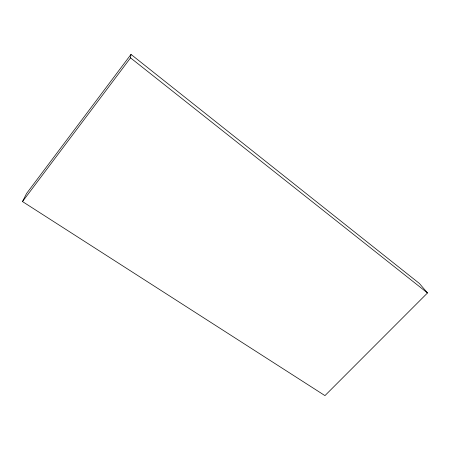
<?xml version="1.0" encoding="UTF-8"?>
<svg xmlns="http://www.w3.org/2000/svg" width="450" height="450" viewBox="0 0 450 450"><rect width="100%" height="100%" fill="white"/><g stroke="black" fill="none" stroke-linecap="round" stroke-linejoin="round"><path stroke-width="0.67" d="M22.5 201.572L130.534 57.87L131.001 54.388L419.372 283.444L427.5 292.95L324.951 395.612L22.5 201.572L26.567 193.483L131.001 54.388M130.534 57.87L427.5 292.95"/></g></svg>
